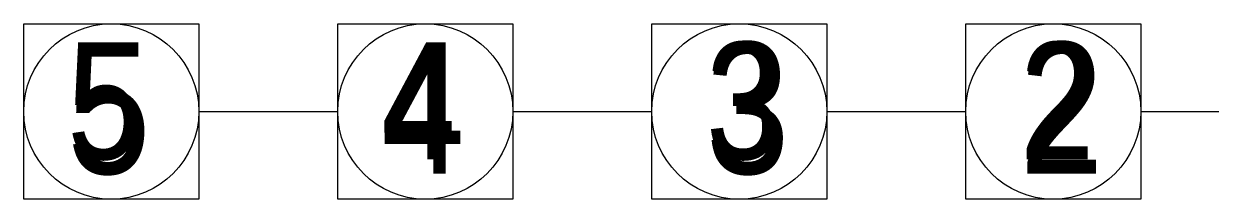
# Model space of a CAD drawing. Header units: millimetres. Extents: x -899 to 143471, y -7850 to 22336.
# Drawn here: x 40897 to 41710, y -5235 to -5115 of the extents above; entities that cross this region are included whole.
import ezdxf

# ---------------------------------------------------------------- set-up
doc = ezdxf.new("R2010")
doc.units = ezdxf.units.MM
for name, color, linetype, lineweight in [('PSC Legend', 7, 'Continuous', 5), ('Text_Normal', 7, 'Continuous', 25), ('Text_Normal @ 40', 7, 'Continuous', 25), ('Text_Normal @ 45', 7, 'Continuous', 25)]:
    doc.layers.add(name, color=color, linetype=linetype, lineweight=lineweight)
doc.styles.add('SWIS_R_N', font='swissc.ttf', dxfattribs={"height": 2})

# ---------------------------------------------------------------- blocks, each defined once
blk = doc.blocks.new('*U1070')
at = {"layer": 'Text_Normal @ 40', "insert": (41141.57, -5127.82), "char_height": 80, "attachment_point": 1, "style": 'SWIS_R_N'}
blk.add_mtext_dynamic_manual_height_columns('4', width=103.2768, gutter_width=400, heights=[0], dxfattribs=at)
at = {"layer": 'Text_Normal @ 45', "insert": (41141.57, -5127.82), "char_height": 90, "attachment_point": 1, "style": 'SWIS_R_N'}
blk.add_mtext_dynamic_manual_height_columns('4', width=116.1864, gutter_width=450, heights=[0], dxfattribs=at)
blk = doc.blocks.new('*U1076')
at = {"layer": 'Text_Normal @ 40', "insert": (41364.15, -5127.82), "char_height": 80, "attachment_point": 1, "style": 'SWIS_R_N'}
blk.add_mtext_dynamic_manual_height_columns('3', width=103.2768, gutter_width=400, heights=[0], dxfattribs=at)
at = {"layer": 'Text_Normal @ 45', "insert": (41364.15, -5127.82), "char_height": 90, "attachment_point": 1, "style": 'SWIS_R_N'}
blk.add_mtext_dynamic_manual_height_columns('3', width=116.1864, gutter_width=450, heights=[0], dxfattribs=at)
blk = doc.blocks.new('*U1077')
at = {"layer": 'Text_Normal @ 40', "insert": (41579.32, -5127.82), "char_height": 80, "attachment_point": 1, "style": 'SWIS_R_N'}
blk.add_mtext_dynamic_manual_height_columns('2', width=103.2768, gutter_width=400, heights=[0], dxfattribs=at)
at = {"layer": 'Text_Normal @ 45', "insert": (41579.32, -5127.82), "char_height": 90, "attachment_point": 1, "style": 'SWIS_R_N'}
blk.add_mtext_dynamic_manual_height_columns('2', width=116.1864, gutter_width=450, heights=[0], dxfattribs=at)
blk = doc.blocks.new('*U1106')
at = {"layer": 'Text_Normal @ 40', "insert": (40926.39, -5127.82), "char_height": 80, "attachment_point": 1, "style": 'SWIS_R_N'}
blk.add_mtext_dynamic_manual_height_columns('5', width=103.2768, gutter_width=400, heights=[0], dxfattribs=at)
at = {"layer": 'Text_Normal @ 45', "insert": (40926.39, -5127.82), "char_height": 90, "attachment_point": 1, "style": 'SWIS_R_N'}
blk.add_mtext_dynamic_manual_height_columns('5', width=116.1864, gutter_width=450, heights=[0], dxfattribs=at)

msp = doc.modelspace()

# ---------------------------------------------------------------- linework, layer by layer
at = {"layer": 'PSC Legend'}
for p, q in [((41016.68, -5175.2), (41111.86, -5175.2)), ((41231.86, -5175.2), (41327.04, -5175.2)), ((41447.04, -5175.2), (41542.22, -5175.2)), ((41662.22, -5175.2), (41757.4, -5175.2))]:
    msp.add_line(p, q, dxfattribs=at)
for points in [[(40896.68, -5115.2), (41016.68, -5115.2), (41016.68, -5235.2), (40896.68, -5235.2)], [(41111.86, -5115.2), (41231.86, -5115.2), (41231.86, -5235.2), (41111.86, -5235.2)], [(41327.04, -5115.2), (41447.04, -5115.2), (41447.04, -5235.2), (41327.04, -5235.2)], [(41542.22, -5115.2), (41662.22, -5115.2), (41662.22, -5235.2), (41542.22, -5235.2)]]:
    msp.add_lwpolyline(points, close=True, dxfattribs=at)
for centre in [(40956.68, -5175.2), (41171.86, -5175.2), (41387.04, -5175.2), (41602.22, -5175.2)]:
    msp.add_circle(centre, 60, dxfattribs=at)

# ---------------------------------------------------------------- block references
at = {"layer": 'Text_Normal'}
for name in ['*U1106', '*U1070', '*U1076', '*U1077']:
    msp.add_blockref(name, (0, 0), dxfattribs=at)

doc.saveas('drawing.dxf')
